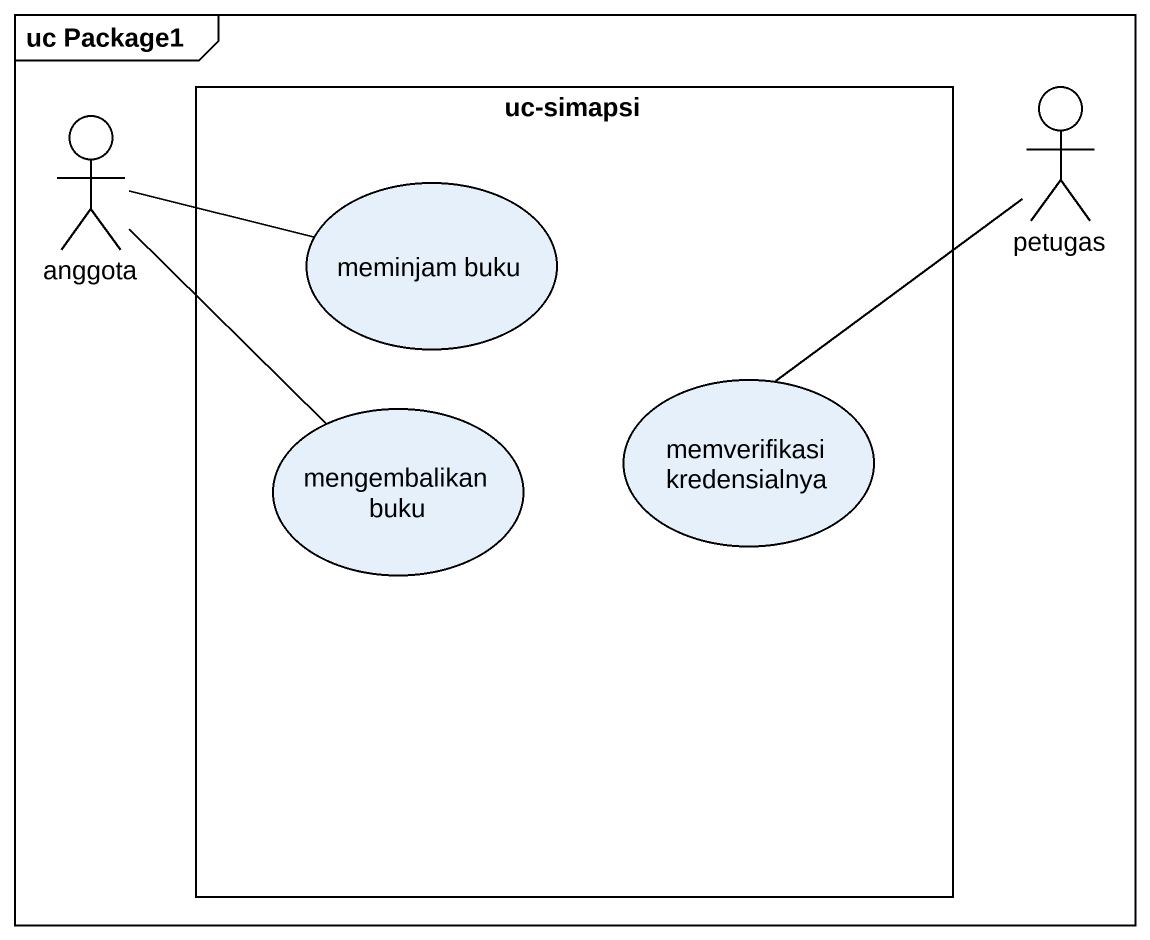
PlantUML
@startuml
mainframe uc Package1
actor anggota
rectangle "uc-simapsi" as uc_simapsi {
  usecase "meminjam buku" as meminjam_buku
  usecase "memverifikasi kredensialnya" as memverifikasi_kredensialnya
  usecase "mengembalikan buku" as mengembalikan_buku
}
actor petugas
anggota -right- meminjam_buku
anggota -- mengembalikan_buku
petugas -- memverifikasi_kredensialnya
@enduml
